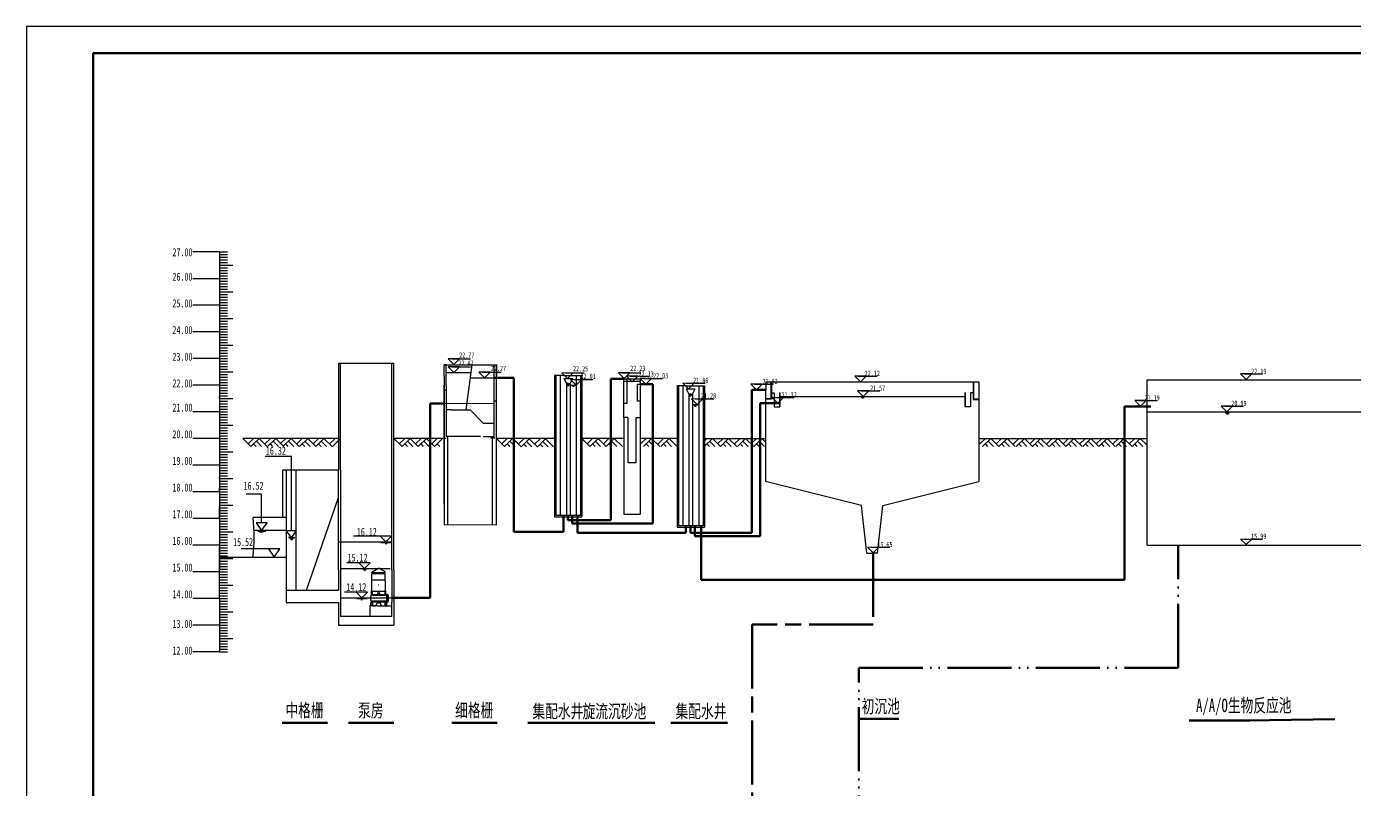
# Model space of a CAD drawing. Header units: millimetres. Extents: x 1678 to 6309, y 3797 to 4425.
# Drawn here: x 3637 to 4134.9, y 4121.6 to 4407.7 of the extents above; entities that cross this region are included whole.
import ezdxf

# ---------------------------------------------------------------- set-up
doc = ezdxf.new("R2010")
doc.units = ezdxf.units.MM
doc.linetypes.add('ACAD_ISO05W100', pattern=[33, 24, -3, 0, -3, 0, -3])
doc.linetypes.add('ACAD_ISO08W100', pattern=[36, 24, -3, 6, -3])
for name, color, linetype, lineweight in [('回流污泥管', 82, 'ACAD_ISO05W100', 50), ('图层1', 7, 'Continuous', 53), ('标高', 250, 'Continuous', 20), ('污水管线', 5, 'Continuous', 50), ('污泥管线', 40, 'ACAD_ISO08W100', 50), ('细实线', 7, 'Continuous', 25)]:
    doc.layers.add(name, color=color, linetype=linetype, lineweight=lineweight)
for name, color, linetype in [('地面', 7, 'Continuous'), ('文字', 7, 'Continuous'), ('构筑物', 7, 'Continuous'), ('比例尺', 7, 'Continuous'), ('污水构筑物', 250, 'Continuous'), ('辅助线', 21, 'Continuous')]:
    doc.layers.add(name, color=color, linetype=linetype)
doc.styles.add('3', font='simfang.ttf', dxfattribs={"width": 0.7, "height": 3})
doc.styles.add('4', font='simfang.ttf', dxfattribs={"width": 0.7, "height": 8})
doc.styles.get("Standard").update_dxf_attribs({"font": 'arial.ttf'})
doc.styles.add('长仿宋', font='simfang.ttf', dxfattribs={"width": 0.7, "height": 4})

msp = doc.modelspace()

# ---------------------------------------------------------------- linework, layer by layer
for p, q in [((4477.985, 4407.731), (3636.985, 4407.731)), ((3636.985, 4407.731), (3636.985, 3813.731)), ((3709.379, 4323.308), (3699.379, 4323.308)), ((3709.379, 4323.308), (3712.379, 4323.308)), ((3709.379, 4322.308), (3712.379, 4322.308)), ((3709.379, 4321.308), (3712.379, 4321.308)), ((3709.379, 4320.308), (3712.379, 4320.308)), ((3709.379, 4319.308), (3712.379, 4319.308)), ((3709.379, 4318.308), (3714.379, 4318.308)), ((3709.379, 4317.308), (3712.379, 4317.308)), ((3699.379, 4313.308), (3709.379, 4313.308)), ((3709.379, 4316.308), (3712.379, 4316.308)), ((3709.379, 4315.308), (3712.379, 4315.308)), ((3709.379, 4314.308), (3712.379, 4314.308)), ((3709.379, 4313.308), (3712.379, 4313.308)), ((3709.379, 4312.308), (3712.379, 4312.308)), ((3709.379, 4311.308), (3712.379, 4311.308)), ((3709.379, 4310.308), (3712.379, 4310.308)), ((3709.379, 4309.308), (3712.379, 4309.308)), ((3709.379, 4308.308), (3714.379, 4308.308)), ((3709.379, 4307.308), (3712.379, 4307.308)), ((3709.379, 4303.308), (3699.379, 4303.308)), ((3709.379, 4306.308), (3712.379, 4306.308)), ((3709.379, 4305.308), (3712.379, 4305.308)), ((3709.379, 4304.308), (3712.379, 4304.308)), ((3709.379, 4303.308), (3712.379, 4303.308)), ((3709.379, 4302.308), (3712.379, 4302.308)), ((3709.379, 4301.308), (3712.379, 4301.308)), ((3709.379, 4300.308), (3712.379, 4300.308)), ((3709.379, 4299.308), (3712.379, 4299.308)), ((3709.379, 4298.308), (3714.379, 4298.308)), ((3709.379, 4297.308), (3712.379, 4297.308)), ((3709.379, 4293.308), (3699.379, 4293.308)), ((3709.379, 4296.308), (3712.379, 4296.308)), ((3709.379, 4295.308), (3712.379, 4295.308)), ((3709.379, 4294.308), (3712.379, 4294.308)), ((3709.379, 4293.308), (3712.379, 4293.308)), ((3709.379, 4292.308), (3712.379, 4292.308)), ((3709.379, 4291.308), (3712.379, 4291.308)), ((3709.379, 4290.308), (3712.379, 4290.308)), ((3709.379, 4289.308), (3712.379, 4289.308)), ((3709.379, 4288.308), (3714.379, 4288.308)), ((3709.379, 4287.308), (3712.379, 4287.308)), ((3709.379, 4283.308), (3699.379, 4283.308)), ((3709.379, 4286.308), (3712.379, 4286.308)), ((3709.379, 4285.308), (3712.379, 4285.308)), ((3709.379, 4284.308), (3712.379, 4284.308)), ((3709.379, 4283.308), (3712.379, 4283.308)), ((3709.379, 4282.308), (3712.379, 4282.308)), ((3709.379, 4281.308), (3712.379, 4281.308)), ((3709.379, 4280.308), (3712.379, 4280.308)), ((3709.379, 4279.308), (3712.379, 4279.308)), ((3709.379, 4278.308), (3714.379, 4278.308)), ((3709.379, 4277.308), (3712.379, 4277.308)), ((3753.942, 4281.508), (3753.942, 4244.343)), ((3754.742, 4241.343), (3754.742, 4281.508)), ((3773.942, 4241.343), (3773.942, 4281.508)), ((3774.742, 4241.343), (3774.742, 4281.508)), ((3794.357, 4280.92), (3793.557, 4280.92)), ((3793.557, 4276.471), (3793.557, 4280.904)), ((3794.357, 4273.598), (3794.357, 4280.933)), ((3794.357, 4278.008), (3803.715, 4278.003)), ((3801.842, 4264.028), (3804.075, 4280.925)), ((3812.357, 4254.028), (3812.357, 4280.926)), ((3813.157, 4220.905), (3813.157, 4280.988)), ((3813.157, 4280.988), (3813.157, 4276.598)), ((3709.379, 4273.308), (3699.379, 4273.308)), ((3709.379, 4276.308), (3712.379, 4276.308)), ((3709.379, 4275.308), (3712.379, 4275.308)), ((3709.379, 4274.308), (3712.379, 4274.308)), ((3709.379, 4273.308), (3712.379, 4273.308)), ((3709.379, 4272.308), (3712.379, 4272.308)), ((3774.742, 4241.343), (3774.742, 4275.209)), ((3793.557, 4276.471), (3793.557, 4220.955)), ((3793.557, 4228.598), (3793.557, 4273.298)), ((3794.357, 4273.298), (3794.357, 4273.598)), ((3794.357, 4273.171), (3794.357, 4273.298)), ((3794.357, 4273.171), (3794.357, 4254.028)), ((3840.721, 4273.428), (3839.478, 4273.428)), ((3840.295, 4273.031), (3839.695, 4273.031)), ((3709.379, 4271.308), (3712.379, 4271.308)), ((3709.379, 4270.308), (3712.379, 4270.308)), ((3709.379, 4269.308), (3712.379, 4269.308)), ((3709.379, 4268.308), (3714.379, 4268.308)), ((3709.379, 4267.308), (3712.379, 4267.308)), ((3794.357, 4271.271), (3793.557, 4271.271)), ((3812.357, 4269.818), (3812.357, 4270.118)), ((3812.357, 4254.028), (3812.357, 4269.818)), ((3812.357, 4267.371), (3813.157, 4267.371)), ((3886.684, 4269.505), (3885.441, 4269.505)), ((3886.258, 4269.108), (3885.658, 4269.108)), ((3951.248, 4268.762), (3950.004, 4268.762)), ((3950.821, 4268.364), (3950.221, 4268.364)), ((3709.379, 4263.308), (3699.379, 4263.308)), ((3709.379, 4266.308), (3712.379, 4266.308)), ((3709.379, 4265.308), (3712.379, 4265.308)), ((3709.379, 4264.308), (3712.379, 4264.308)), ((3709.379, 4263.308), (3712.379, 4263.308)), ((3709.379, 4262.308), (3712.379, 4262.308)), ((3812.357, 4266.293), (3793.557, 4266.338)), ((3796.353, 4264.028), (3794.357, 4264.028)), ((3796.353, 4264.028), (3801.842, 4264.028)), ((3801.842, 4264.028), (3803.365, 4264.028)), ((3803.365, 4264.028), (3808.153, 4259.028)), ((3888.487, 4265.669), (3887.244, 4265.669)), ((3888.061, 4265.272), (3887.461, 4265.272)), ((3709.379, 4261.308), (3712.379, 4261.308)), ((3709.379, 4260.308), (3712.379, 4260.308)), ((3709.379, 4259.308), (3712.379, 4259.308)), ((3709.379, 4258.308), (3714.379, 4258.308)), ((3709.379, 4257.308), (3712.379, 4257.308)), ((3808.153, 4259.028), (3812.357, 4259.028)), ((3709.379, 4253.308), (3699.379, 4253.308)), ((3709.379, 4256.308), (3712.379, 4256.308)), ((3709.379, 4255.308), (3712.379, 4255.308)), ((3709.379, 4254.308), (3712.379, 4254.308)), ((3709.379, 4253.308), (3712.379, 4253.308)), ((3792.957, 4253.338), (3794.357, 4253.338)), ((3794.957, 4220.955), (3794.957, 4254.028)), ((3807.153, 4254.028), (3805.557, 4254.028)), ((3808.153, 4254.028), (3812.357, 4254.028)), ((3811.757, 4220.955), (3811.757, 4254.028)), ((3709.379, 4252.308), (3712.379, 4252.308)), ((3709.379, 4251.308), (3712.379, 4251.308)), ((3709.379, 4250.308), (3712.379, 4250.308)), ((3709.379, 4249.308), (3712.379, 4249.308)), ((3709.379, 4248.308), (3714.379, 4248.308)), ((3709.379, 4243.308), (3699.379, 4243.308)), ((3709.379, 4247.308), (3712.379, 4247.308)), ((3709.379, 4246.308), (3712.379, 4246.308)), ((3709.379, 4245.308), (3712.379, 4245.308)), ((3709.379, 4244.308), (3712.379, 4244.308)), ((3709.379, 4243.308), (3712.379, 4243.308)), ((3736.305, 4246.497), (3726.417, 4246.497)), ((3736.305, 4218.791), (3736.305, 4246.497)), ((3709.379, 4242.308), (3712.379, 4242.308)), ((3709.379, 4241.308), (3712.379, 4241.308)), ((3709.379, 4240.308), (3712.379, 4240.308)), ((3709.379, 4239.308), (3712.379, 4239.308)), ((3709.379, 4238.308), (3714.379, 4238.308)), ((3734.329, 4241.343), (3732.984, 4241.343)), ((3732.984, 4241.343), (3732.984, 4223.59)), ((3753.942, 4241.343), (3734.329, 4241.343)), ((3734.329, 4241.343), (3734.329, 4191.758)), ((3738.103, 4196.34), (3738.103, 4241.343)), ((3753.942, 4203.943), (3753.942, 4241.343)), ((3754.742, 4241.343), (3754.742, 4186.499)), ((3773.942, 4203.943), (3773.942, 4241.343)), ((3774.742, 4203.943), (3774.742, 4241.343)), ((3709.379, 4233.308), (3699.379, 4233.308)), ((3709.379, 4237.308), (3712.379, 4237.308)), ((3709.379, 4236.308), (3712.379, 4236.308)), ((3709.379, 4235.308), (3712.379, 4235.308)), ((3709.379, 4234.308), (3712.379, 4234.308)), ((3709.379, 4233.308), (3712.379, 4233.308)), ((3709.379, 4232.308), (3712.379, 4232.308)), ((3709.379, 4231.308), (3712.379, 4231.308)), ((3709.379, 4230.308), (3712.379, 4230.308)), ((3709.379, 4229.308), (3712.379, 4229.308)), ((3709.379, 4228.308), (3714.379, 4228.308)), ((3725.119, 4232.375), (3719.377, 4232.375)), ((3725.119, 4221.576), (3725.119, 4232.375)), ((3741.907, 4196.34), (3753.922, 4231.122)), ((3709.379, 4227.308), (3712.379, 4227.308)), ((3709.379, 4226.308), (3712.379, 4226.308)), ((3709.379, 4225.308), (3712.379, 4225.308)), ((3709.379, 4224.308), (3712.379, 4224.308)), ((3709.379, 4223.308), (3712.379, 4223.308)), ((3734.333, 4223.59), (3721.957, 4223.59)), ((3709.379, 4222.308), (3712.379, 4222.308)), ((3709.379, 4221.308), (3712.379, 4221.308)), ((3709.379, 4220.308), (3712.379, 4220.308)), ((3709.379, 4219.308), (3712.379, 4219.308)), ((3709.379, 4218.308), (3714.379, 4218.308)), ((3734.393, 4218.791), (3722.284, 4218.791)), ((3727.155, 4221.576), (3723.083, 4221.576)), ((3723.083, 4221.576), (3725.068, 4218.769)), ((3723.693, 4218.535), (3726.693, 4218.535)), ((3724.371, 4218.245), (3725.677, 4218.245)), ((3725.068, 4218.769), (3727.155, 4221.576)), ((3734.317, 4218.791), (3738.136, 4218.791)), ((3736.34, 4216.062), (3734.393, 4218.791)), ((3734.393, 4218.791), (3736.305, 4218.791)), ((3738.136, 4218.791), (3736.34, 4216.062)), ((3709.379, 4213.308), (3699.379, 4213.308)), ((3709.379, 4217.308), (3712.379, 4217.308)), ((3709.379, 4216.308), (3712.379, 4216.308)), ((3709.379, 4215.308), (3712.379, 4215.308)), ((3709.379, 4214.308), (3712.379, 4214.308)), ((3709.379, 4213.308), (3712.379, 4213.308)), ((3736.34, 4216.062), (3735.24, 4216.062)), ((3735.24, 4216.062), (3737.582, 4216.062)), ((3735.706, 4215.804), (3737.133, 4215.804)), ((3736.042, 4215.403), (3736.748, 4215.403)), ((3754.742, 4214.508), (3773.942, 4214.508)), ((3769.613, 4216.63), (3759.613, 4216.63)), ((3769.613, 4216.63), (3771.734, 4214.508)), ((3773.856, 4216.63), (3769.613, 4216.63)), ((3773.734, 4214.108), (3769.734, 4214.108)), ((3771.719, 4214.115), (3771.119, 4214.115)), ((3772.034, 4213.708), (3771.434, 4213.708)), ((3771.719, 4214.115), (3772.319, 4214.115)), ((3771.734, 4214.508), (3773.856, 4216.63)), ((3709.379, 4212.308), (3712.379, 4212.308)), ((3709.379, 4211.308), (3712.379, 4211.308)), ((3709.379, 4210.308), (3712.379, 4210.308)), ((3709.379, 4209.308), (3712.379, 4209.308)), ((3709.379, 4208.308), (3714.379, 4208.308)), ((3727.707, 4211.912), (3717.494, 4211.912)), ((3731.969, 4211.912), (3727.707, 4211.912)), ((3727.707, 4211.912), (3729.775, 4208.749)), ((3729.817, 4208.792), (3731.969, 4211.912)), ((3773.942, 4211.919), (3773.942, 4211.919)), ((3709.379, 4203.308), (3699.379, 4203.308)), ((3709.379, 4207.308), (3712.379, 4207.308)), ((3709.379, 4206.308), (3712.379, 4206.308)), ((3709.379, 4205.308), (3712.379, 4205.308)), ((3709.379, 4204.308), (3712.379, 4204.308)), ((3709.379, 4203.308), (3712.379, 4203.308)), ((3753.942, 4203.943), (3753.942, 4196.34)), ((3763.739, 4204.514), (3765.86, 4206.635)), ((3766.512, 4203.028), (3766.512, 4203.084)), ((3766.512, 4203.028), (3766.512, 4203.028)), ((3766.512, 4196.597), (3766.512, 4202.645)), ((3766.512, 4202.645), (3771.486, 4202.645)), ((3766.512, 4202.645), (3766.512, 4202.39)), ((3766.573, 4203.193), (3768.933, 4204.615)), ((3766.639, 4202.901), (3768.999, 4202.901)), ((3771.359, 4202.901), (3766.639, 4202.901)), ((3766.894, 4202.645), (3766.894, 4202.901)), ((3771.359, 4202.901), (3768.999, 4202.901)), ((3771.424, 4203.193), (3769.065, 4204.615)), ((3771.104, 4202.645), (3771.104, 4202.901)), ((3771.486, 4202.645), (3771.359, 4202.645)), ((3771.486, 4203.028), (3771.486, 4203.084)), ((3771.486, 4199.786), (3771.486, 4202.645)), ((3773.942, 4203.943), (3773.942, 4191.919)), ((3774.742, 4203.943), (3774.742, 4195.943)), ((3709.379, 4202.308), (3712.379, 4202.308)), ((3709.379, 4201.308), (3712.379, 4201.308)), ((3709.379, 4200.308), (3712.379, 4200.308)), ((3709.379, 4199.308), (3712.379, 4199.308)), ((3709.379, 4198.308), (3714.379, 4198.308)), ((3766.512, 4200.297), (3771.486, 4200.297)), ((3771.486, 4199.786), (3771.486, 4196.053)), ((3709.379, 4193.308), (3699.379, 4193.308)), ((3709.379, 4197.308), (3712.379, 4197.308)), ((3709.379, 4196.308), (3712.379, 4196.308)), ((3709.379, 4195.308), (3712.379, 4195.308)), ((3709.379, 4194.308), (3712.379, 4194.308)), ((3709.379, 4193.308), (3709.379, 4183.308)), ((3709.379, 4193.308), (3712.379, 4193.308)), ((3734.299, 4196.34), (3741.907, 4196.34)), ((3741.907, 4196.34), (3753.942, 4196.34)), ((3754.827, 4193.488), (3774.027, 4193.488)), ((3764.653, 4193.088), (3760.653, 4193.088)), ((3762.953, 4192.688), (3762.353, 4192.688)), ((3766.033, 4192.53), (3766.033, 4194.156)), ((3766.336, 4194.459), (3766.384, 4194.459)), ((3766.384, 4195.416), (3766.384, 4196.053)), ((3766.384, 4196.053), (3771.614, 4196.053)), ((3766.384, 4196.053), (3766.512, 4196.053)), ((3766.384, 4194.778), (3766.384, 4195.416)), ((3766.384, 4194.778), (3768.552, 4194.778)), ((3766.384, 4194.459), (3766.384, 4194.778)), ((3766.512, 4194.778), (3766.384, 4194.778)), ((3766.384, 4194.459), (3768.999, 4194.459)), ((3766.512, 4196.053), (3766.512, 4196.597)), ((3766.639, 4195.926), (3766.639, 4194.905)), ((3768.552, 4194.778), (3769.445, 4194.778)), ((3768.68, 4194.905), (3768.68, 4195.288)), ((3768.68, 4194.778), (3768.68, 4194.78)), ((3768.808, 4195.416), (3769.19, 4195.416)), ((3768.999, 4194.459), (3771.614, 4194.459)), ((3769.318, 4195.288), (3769.318, 4194.905)), ((3769.445, 4194.778), (3771.614, 4194.778)), ((3771.359, 4195.926), (3771.359, 4194.905)), ((3771.614, 4196.053), (3771.486, 4196.053)), ((3771.614, 4196.053), (3771.486, 4196.053)), ((3771.486, 4194.778), (3771.614, 4194.778)), ((3771.614, 4196.053), (3771.614, 4194.778)), ((3771.614, 4195.416), (3771.614, 4196.053)), ((3771.614, 4194.778), (3771.614, 4195.416)), ((3771.614, 4194.778), (3771.614, 4194.459)), ((3771.614, 4194.459), (3771.662, 4194.459)), ((3771.965, 4194.778), (3771.965, 4191.908)), ((3772.22, 4194.778), (3771.965, 4194.778)), ((3771.965, 4194.156), (3771.965, 4192.53)), ((3772.22, 4191.908), (3772.22, 4194.778)), ((3772.22, 4191.908), (3772.22, 4194.778)), ((3772.22, 4194.778), (3772.475, 4194.778)), ((3772.475, 4194.778), (3772.475, 4191.908)), ((3772.73, 4194.414), (3772.475, 4194.414)), ((3772.475, 4194.156), (3772.475, 4192.53)), ((3772.475, 4193.343), (3772.475, 4192.227)), ((3772.73, 4192.227), (3772.73, 4194.414)), ((3772.73, 4193.502), (3772.73, 4193.502)), ((3772.73, 4193.502), (3773.497, 4193.502)), ((3772.73, 4193.502), (3773.497, 4193.502)), ((3772.73, 4193.502), (3773.497, 4193.502)), ((3774.742, 4195.943), (3774.742, 4183.215)), ((3709.379, 4192.308), (3712.379, 4192.308)), ((3709.379, 4191.308), (3712.379, 4191.308)), ((3709.379, 4190.308), (3712.379, 4190.308)), ((3709.379, 4189.308), (3712.379, 4189.308)), ((3709.379, 4188.308), (3714.379, 4188.308)), ((3734.329, 4191.758), (3753.942, 4191.758)), ((3753.942, 4191.758), (3753.942, 4183.215)), ((3765.739, 4190.541), (3765.729, 4186.606)), ((3767.581, 4190.526), (3765.73, 4190.526)), ((3766.033, 4190.441), (3766.033, 4191.605)), ((3766.161, 4191.111), (3766.161, 4191.429)), ((3766.161, 4190.441), (3766.161, 4191.111)), ((3771.662, 4192.227), (3766.336, 4192.227)), ((3771.662, 4191.908), (3766.336, 4191.908)), ((3766.384, 4192.227), (3766.384, 4191.908)), ((3766.655, 4191.429), (3766.655, 4190.441)), ((3766.655, 4190.526), (3767.627, 4190.526)), ((3768.602, 4190.526), (3767.581, 4190.526)), ((3767.627, 4190.526), (3767.946, 4190.526)), ((3767.946, 4190.441), (3768.306, 4191.415)), ((3768.569, 4191.567), (3768.999, 4191.567)), ((3768.602, 4190.526), (3771.902, 4190.526)), ((3769.429, 4191.567), (3768.999, 4191.567)), ((3770.052, 4190.441), (3769.691, 4191.415)), ((3770.052, 4190.526), (3771.343, 4190.526)), ((3771.343, 4191.429), (3771.343, 4190.441)), ((3771.614, 4191.908), (3771.614, 4192.227)), ((3771.837, 4191.111), (3771.837, 4191.429)), ((3771.837, 4190.441), (3771.837, 4191.111)), ((3771.837, 4190.526), (3771.965, 4190.526)), ((3771.902, 4190.526), (3773.943, 4190.526)), ((3771.965, 4191.908), (3772.22, 4191.908)), ((3771.965, 4191.605), (3771.965, 4190.441)), ((3772.475, 4191.908), (3772.22, 4191.908)), ((3772.475, 4192.227), (3772.73, 4192.227)), ((3773.942, 4186.527), (3773.942, 4191.919)), ((3774.024, 4187.699), (3774.024, 4187.699)), ((3709.379, 4183.308), (3699.379, 4183.308)), ((3709.379, 4187.308), (3712.379, 4187.308)), ((3709.379, 4186.308), (3712.379, 4186.308)), ((3709.379, 4185.308), (3712.379, 4185.308)), ((3709.379, 4184.308), (3712.379, 4184.308)), ((3709.379, 4183.308), (3712.379, 4183.308)), ((3709.379, 4183.308), (3712.379, 4183.308)), ((3753.942, 4183.215), (3774.748, 4183.215)), ((3754.742, 4186.575), (3773.942, 4186.575)), ((3709.379, 4182.308), (3712.379, 4182.308)), ((3709.379, 4181.308), (3712.379, 4181.308)), ((3709.379, 4180.308), (3712.379, 4180.308)), ((3709.379, 4179.308), (3712.379, 4179.308)), ((3709.379, 4178.308), (3714.379, 4178.308)), ((3709.379, 4173.308), (3699.379, 4173.308)), ((3709.379, 4177.308), (3712.379, 4177.308)), ((3709.379, 4176.308), (3712.379, 4176.308)), ((3709.379, 4175.308), (3712.379, 4175.308)), ((3709.379, 4174.308), (3712.379, 4174.308)), ((3709.379, 4173.308), (3712.379, 4173.308))]:
    msp.add_line(p, q)
at = {"lineweight": -3}
for p, q in [((3709.379, 4323.269), (3709.379, 4313.269)), ((3838.413, 4276.867), (3834.993, 4276.867)), ((3834.993, 4276.867), (3834.993, 4223.906)), ((3835.493, 4276.863), (3835.493, 4224.49)), ((3837.093, 4276.866), (3837.093, 4224.441)), ((3838.413, 4276.867), (3845.193, 4276.867)), ((3838.413, 4275.808), (3841.773, 4275.808)), ((3838.413, 4275.808), (3839.393, 4273.857)), ((3840.093, 4273.857), (3839.393, 4273.857)), ((3839.393, 4273.857), (3839.393, 4224.441)), ((3840.093, 4273.857), (3840.793, 4273.857)), ((3840.793, 4273.857), (3841.773, 4275.808)), ((3840.793, 4273.857), (3840.793, 4224.441)), ((3841.535, 4273.049), (3842.446, 4273.049)), ((3843.093, 4276.867), (3843.062, 4224.393)), ((3844.693, 4276.865), (3844.693, 4224.431)), ((3845.193, 4276.867), (3845.193, 4223.906)), ((3884.375, 4272.944), (3880.955, 4272.944)), ((3880.955, 4272.944), (3880.955, 4219.983)), ((3881.455, 4272.94), (3881.455, 4220.567)), ((3883.055, 4272.943), (3883.055, 4220.518)), ((3884.375, 4272.944), (3891.155, 4272.944)), ((3889.055, 4272.944), (3889.025, 4220.47)), ((3890.655, 4272.943), (3890.655, 4220.508)), ((3891.155, 4272.944), (3891.155, 4237.444)), ((3884.375, 4271.886), (3887.735, 4271.886)), ((3884.375, 4271.886), (3885.355, 4269.935)), ((3886.055, 4269.935), (3885.355, 4269.935)), ((3885.355, 4269.935), (3885.355, 4220.518)), ((3886.055, 4269.935), (3886.755, 4269.935)), ((3886.755, 4269.935), (3887.735, 4271.886)), ((3886.755, 4269.935), (3886.755, 4220.518)), ((3860.951, 4261.108), (3860.951, 4224.858)), ((3867.051, 4261.108), (3867.051, 4224.858)), ((3805.593, 4254.01), (3794.156, 4253.946)), ((3709.379, 4233.308), (3709.379, 4234.608)), ((3709.379, 4233.308), (3709.379, 4233.608)), ((3709.379, 4223.308), (3709.379, 4227.708)), ((3709.379, 4223.308), (3699.379, 4223.308)), ((3709.379, 4213.308), (3709.379, 4213.608))]:
    msp.add_line(p, q, dxfattribs=at)
at = {"lineweight": 53}
for p, q in [((3949.468, 4148.121), (3964.062, 4148.121)), ((4094.889, 4147.453), (4127.518, 4147.979)), ((4072.922, 4147.453), (4095.713, 4147.453))]:
    msp.add_line(p, q, dxfattribs=at)
for centre in [(3768.808, 4195.288), (3769.19, 4195.288)]:
    msp.add_circle(centre, 0.0638)
for centre, radius, start, end in [((3655.546, 4216.647), 66.772, 353.23822, 5.96873), ((3766.639, 4203.084), 0.128, 121.07166, 180), ((3766.639, 4203.028), 0.128, 180, 270), ((3771.359, 4203.028), 0.128, 270, 0), ((3771.359, 4203.084), 0.128, 0, 58.92834), ((3768.999, 4198.264), 0.128, 58.92834, 121.07166), ((3766.336, 4194.156), 0.303, 90, 180), ((3766.512, 4195.926), 0.128, 0, 90), ((3766.512, 4194.905), 0.128, 270, 0), ((3768.552, 4194.905), 0.128, 270, 0), ((3768.808, 4195.288), 0.128, 90, 180), ((3769.19, 4195.288), 0.128, 0, 90), ((3769.445, 4194.905), 0.128, 180, 270), ((3771.486, 4195.926), 0.128, 90, 180), ((3771.486, 4194.905), 0.128, 180, 270), ((3771.662, 4194.762), 0.303, 270, 0), ((3766.336, 4192.53), 0.303, 180, 270), ((3766.336, 4191.605), 0.303, 90, 180), ((3766.408, 4191.275), 0.291, 31.94621, 148.05379), ((3768.569, 4191.264), 0.303, 90, 149.95382), ((3769.429, 4191.264), 0.303, 30.04618, 90), ((3771.59, 4191.275), 0.291, 31.94621, 148.05379), ((3771.662, 4191.924), 0.303, 0, 90), ((3771.662, 4191.605), 0.303, 0, 90)]:
    msp.add_arc(centre, radius, start, end)
at = {"layer": 'Defpoints', "lineweight": -3}
for p, q in [((3795.06, 4283.078), (3797.181, 4280.957)), ((3799.302, 4283.078), (3795.06, 4283.078)), ((3796.406, 4283.078), (3803.406, 4283.078)), ((3797.181, 4280.957), (3799.302, 4283.078)), ((3793.557, 4280.933), (3813.157, 4280.933)), ((3795.135, 4280.115), (3797.256, 4277.994)), ((3799.378, 4280.115), (3795.135, 4280.115)), ((3796.482, 4280.115), (3803.482, 4280.115)), ((3797.256, 4277.994), (3799.378, 4280.115)), ((3806.601, 4278.165), (3808.722, 4276.044)), ((3810.843, 4278.165), (3806.601, 4278.165)), ((3807.947, 4278.165), (3814.947, 4278.165)), ((3808.722, 4276.044), (3810.843, 4278.165)), ((3858.916, 4277.816), (3861.037, 4275.695)), ((3863.158, 4277.816), (3858.916, 4277.816)), ((3860.263, 4277.816), (3867.263, 4277.816)), ((3861.037, 4275.695), (3863.158, 4277.816)), ((4092.134, 4277.466), (4094.256, 4275.345)), ((4096.377, 4277.466), (4092.134, 4277.466)), ((4093.481, 4277.466), (4100.481, 4277.466)), ((4094.256, 4275.345), (4096.377, 4277.466)), ((3803.426, 4276.008), (3812.357, 4276.008)), ((3860.951, 4275.608), (3867.051, 4275.608)), ((3861.935, 4276.668), (3864.056, 4274.547)), ((3866.177, 4276.668), (3861.935, 4276.668)), ((3863.282, 4276.668), (3870.282, 4276.668)), ((3864.056, 4274.547), (3866.177, 4276.668)), ((3866.051, 4273.608), (3867.051, 4273.608)), ((3867.073, 4275.744), (3869.194, 4273.623)), ((3871.315, 4275.744), (3867.073, 4275.744)), ((3868.42, 4275.744), (3875.42, 4275.744)), ((3869.194, 4273.623), (3871.315, 4275.744)), ((3908.612, 4273.635), (3910.734, 4271.514)), ((3912.855, 4273.635), (3908.612, 4273.635)), ((3909.959, 4273.635), (3916.959, 4273.635)), ((3910.734, 4271.514), (3912.855, 4273.635)), ((3914.192, 4274.508), (3994.024, 4274.508)), ((3914.192, 4274.508), (3914.192, 4271.508)), ((3916.106, 4274.508), (3916.106, 4268.164)), ((3916.306, 4274.508), (3916.306, 4267.964)), ((3947.563, 4276.658), (3949.684, 4274.537)), ((3951.805, 4276.658), (3947.563, 4276.658)), ((3948.91, 4276.658), (3955.91, 4276.658)), ((3949.684, 4274.537), (3951.805, 4276.658)), ((3991.91, 4274.48), (3991.905, 4267.935)), ((3992.11, 4274.48), (3992.105, 4268.135)), ((3994.024, 4274.508), (3994.024, 4271.508)), ((4057.152, 4213.308), (4057.152, 4275.308)), ((4057.152, 4275.308), (4144.152, 4275.308)), ((3914.106, 4271.508), (3914.106, 4237.108)), ((3916.106, 4268.164), (3914.106, 4268.164)), ((3916.306, 4267.964), (3914.106, 4267.964)), ((3916.306, 4270.399), (3917.306, 4270.399)), ((3917.306, 4270.399), (3917.306, 4265.119)), ((3919.306, 4270.399), (3919.306, 4265.119)), ((3919.306, 4270.399), (3919.406, 4270.399)), ((3919.406, 4270.399), (3919.406, 4265.119)), ((3919.406, 4269.008), (3988.806, 4269)), ((3948.546, 4271.119), (3950.667, 4268.998)), ((3952.788, 4271.119), (3948.546, 4271.119)), ((3949.892, 4271.119), (3956.892, 4271.119)), ((3950.667, 4268.998), (3952.788, 4271.119)), ((3988.807, 4270.373), (3988.803, 4265.093)), ((3988.907, 4270.373), (3988.807, 4270.373)), ((3988.907, 4270.373), (3988.903, 4265.093)), ((3990.907, 4270.371), (3990.903, 4265.091)), ((3991.907, 4270.371), (3990.907, 4270.371)), ((3991.905, 4267.935), (3994.105, 4267.934)), ((3992.105, 4268.135), (3994.105, 4268.134)), ((3994.106, 4271.508), (3994.106, 4237.108)), ((4052.55, 4267.497), (4054.671, 4265.376)), ((4056.792, 4267.497), (4052.55, 4267.497)), ((4053.896, 4267.497), (4060.896, 4267.497)), ((4054.671, 4265.376), (4056.792, 4267.497)), ((3862.039, 4266.354), (3860.951, 4266.354)), ((3917.306, 4265.119), (3919.306, 4265.119)), ((3919.306, 4265.119), (3919.406, 4265.119)), ((3988.903, 4265.093), (3988.803, 4265.093)), ((3990.903, 4265.091), (3988.903, 4265.093)), ((4084.978, 4265.413), (4087.099, 4263.292)), ((4089.22, 4265.413), (4084.978, 4265.413)), ((4086.325, 4265.413), (4093.325, 4265.413)), ((4087.099, 4263.292), (4089.22, 4265.413)), ((3865.521, 4261.108), (3867.051, 4261.108)), ((3753.942, 4244.343), (3753.942, 4241.343)), ((3950.106, 4228.108), (3914.106, 4237.108)), ((3958.106, 4228.108), (3994.106, 4237.108)), ((3952.106, 4210.308), (3950.106, 4228.108)), ((3956.106, 4210.308), (3958.106, 4228.108)), ((3860.951, 4224.858), (3867.051, 4224.858)), ((3793.557, 4220.955), (3813.157, 4220.905)), ((3709.379, 4214.308), (3709.379, 4214.508)), ((3753.942, 4214.508), (3754.742, 4214.508)), ((3709.379, 4208.785), (3734.329, 4208.785)), ((3956.106, 4210.308), (3954.106, 4210.308)), ((3754.742, 4204.514), (3773.339, 4204.514)), ((3765.86, 4206.635), (3757.072, 4206.635)), ((3761.617, 4206.635), (3763.739, 4204.514)), ((3763.723, 4204.121), (3763.123, 4204.121)), ((3764.039, 4203.714), (3763.439, 4203.714)), ((3763.723, 4204.121), (3764.323, 4204.121)), ((3760.529, 4195.608), (3756.247, 4195.608)), ((3760.529, 4195.628), (3762.65, 4193.507)), ((3764.771, 4195.608), (3760.529, 4195.608)), ((3762.65, 4193.507), (3764.771, 4195.628))]:
    msp.add_line(p, q, dxfattribs=at)
at = {"layer": 'Defpoints'}
for p, q in [((3753.942, 4281.508), (3774.742, 4281.508)), ((3709.379, 4238.308), (3709.379, 4238.608)), ((3709.379, 4230.308), (3709.379, 4230.308)), ((3709.379, 4224.308), (3709.379, 4225.008)), ((3709.379, 4193.308), (3709.379, 4203.269)), ((3709.379, 4183.308), (3709.379, 4173.308))]:
    msp.add_line(p, q, dxfattribs=at)
at = {"layer": 'Defpoints', "lineweight": 53}
msp.add_line((3994.106, 4237.108), (3994.106, 4237.108), dxfattribs=at)
at = {"layer": 'Defpoints', "color": 5, "lineweight": 53}
for p, q in [((3885.996, 4217.866), (3885.996, 4220.508)), ((3908.987, 4217.866), (3885.996, 4217.866)), ((3887.622, 4216.574), (3887.622, 4220.508)), ((3912.126, 4216.574), (3887.622, 4216.574))]:
    msp.add_line(p, q, dxfattribs=at)
at = {"layer": '回流污泥管'}
for p, q in [((4068.773, 4167.285), (4068.773, 4213.308)), ((3949.093, 4095.315), (3949.093, 4167.285)), ((3949.093, 4167.285), (4068.773, 4167.285))]:
    msp.add_line(p, q, dxfattribs=at)
at = {"layer": '图层1'}
for p, q in [((4467.985, 4397.731), (3661.985, 4397.731)), ((3661.985, 4397.731), (3661.985, 3823.731)), ((3732.829, 4146.663), (3749.85, 4146.663)), ((3757.711, 4146.663), (3774.732, 4146.663)), ((3796.48, 4146.663), (3813.501, 4146.663)), ((3824.965, 4146.663), (3841.986, 4146.663)), ((3841.986, 4146.663), (3846.173, 4146.663)), ((3846.173, 4146.663), (3863.194, 4146.663)), ((3863.194, 4146.663), (3867.381, 4146.663)), ((3867.381, 4146.663), (3872.549, 4146.663)), ((3878.634, 4146.663), (3895.655, 4146.663)), ((3895.655, 4146.663), (3899.842, 4146.663))]:
    msp.add_line(p, q, dxfattribs=at)
at = {"layer": '地面'}
for p, q in [((3753.942, 4253.308), (3718.08, 4253.308)), ((3721.125, 4250.263), (3718.08, 4253.308)), ((3720.064, 4251.232), (3722.14, 4253.308)), ((3721.125, 4250.263), (3724.171, 4253.308)), ((3727.216, 4250.263), (3724.171, 4253.308)), ((3726.329, 4251.232), (3728.405, 4253.308)), ((3727.39, 4250.263), (3730.435, 4253.308)), ((3733.481, 4250.263), (3730.435, 4253.308)), ((3732.073, 4251.232), (3734.149, 4253.308)), ((3733.134, 4250.263), (3736.18, 4253.308)), ((3739.225, 4250.263), (3736.18, 4253.308)), ((3738.295, 4251.232), (3740.371, 4253.308)), ((3739.356, 4250.263), (3742.401, 4253.308)), ((3745.447, 4250.263), (3742.401, 4253.308)), ((3744.398, 4251.232), (3746.474, 4253.308)), ((3745.459, 4250.263), (3748.504, 4253.308)), ((3751.55, 4250.263), (3748.504, 4253.308)), ((3750.621, 4251.232), (3752.697, 4253.308)), ((3751.681, 4250.263), (3754.727, 4253.308)), ((3793.557, 4253.308), (3774.742, 4253.308)), ((3777.788, 4250.263), (3774.742, 4253.308)), ((3776.727, 4251.232), (3778.803, 4253.308)), ((3777.788, 4250.263), (3780.833, 4253.308)), ((3783.879, 4250.263), (3780.833, 4253.308)), ((3782.818, 4251.232), (3784.894, 4253.308)), ((3783.879, 4250.263), (3786.924, 4253.308)), ((3789.97, 4250.263), (3786.924, 4253.308)), ((3788.909, 4251.232), (3790.985, 4253.308)), ((3789.97, 4250.263), (3793.015, 4253.308)), ((3834.993, 4253.308), (3813.157, 4253.308)), ((3816.203, 4250.263), (3813.157, 4253.308)), ((3815.142, 4251.232), (3817.218, 4253.308)), ((3816.203, 4250.263), (3819.248, 4253.308)), ((3822.294, 4250.263), (3819.248, 4253.308)), ((3822.45, 4250.107), (3819.404, 4253.152)), ((3821.389, 4251.076), (3823.465, 4253.152)), ((3822.45, 4250.107), (3825.495, 4253.152)), ((3828.541, 4250.107), (3825.495, 4253.152)), ((3828.541, 4250.107), (3825.495, 4253.152)), ((3827.48, 4251.076), (3829.556, 4253.152)), ((3828.541, 4250.107), (3831.586, 4253.152)), ((3834.632, 4250.107), (3831.586, 4253.152)), ((3834.632, 4250.107), (3831.586, 4253.152)), ((3860.951, 4253.308), (3845.193, 4253.308)), ((3848.238, 4250.263), (3845.193, 4253.308)), ((3847.177, 4251.232), (3849.253, 4253.308)), ((3848.238, 4250.263), (3851.284, 4253.308)), ((3854.329, 4250.263), (3851.284, 4253.308)), ((3854.329, 4250.263), (3851.284, 4253.308)), ((3853.268, 4251.232), (3855.344, 4253.308)), ((3854.329, 4250.263), (3857.375, 4253.308)), ((3860.42, 4250.263), (3857.375, 4253.308)), ((3880.955, 4253.308), (3867.051, 4253.308)), ((3867.244, 4251.232), (3869.32, 4253.308)), ((3868.305, 4250.263), (3871.35, 4253.308)), ((3874.396, 4250.263), (3871.35, 4253.308)), ((3873.804, 4251.232), (3875.88, 4253.308)), ((3874.864, 4250.263), (3877.91, 4253.308)), ((3880.955, 4250.263), (3877.91, 4253.308)), ((3891.069, 4252.27), (3892.107, 4253.308)), ((3897.183, 4250.263), (3894.138, 4253.308)), ((3896.122, 4251.232), (3898.198, 4253.308)), ((3897.183, 4250.263), (3900.229, 4253.308)), ((3903.274, 4250.263), (3900.229, 4253.308)), ((3902.51, 4251.232), (3904.586, 4253.308)), ((3903.571, 4250.263), (3906.616, 4253.308)), ((3909.662, 4250.263), (3906.616, 4253.308)), ((3908.601, 4251.232), (3910.677, 4253.308)), ((3909.662, 4250.263), (3912.707, 4253.308)), ((3994.438, 4251.232), (3996.514, 4253.308)), ((3995.499, 4250.263), (3998.544, 4253.308)), ((4001.59, 4250.263), (3998.544, 4253.308)), ((4000.529, 4251.232), (4002.605, 4253.308)), ((4001.59, 4250.263), (4004.635, 4253.308)), ((4007.681, 4250.263), (4004.635, 4253.308)), ((4008.102, 4250.263), (4011.147, 4253.308)), ((4014.193, 4250.263), (4011.147, 4253.308)), ((4013.132, 4251.232), (4015.208, 4253.308)), ((4014.193, 4250.263), (4017.238, 4253.308)), ((4020.284, 4250.263), (4017.238, 4253.308)), ((4019.54, 4251.232), (4021.616, 4253.308)), ((4020.601, 4250.263), (4023.646, 4253.308)), ((4026.692, 4250.263), (4023.646, 4253.308)), ((4025.631, 4251.232), (4027.707, 4253.308)), ((4026.692, 4250.263), (4029.737, 4253.308)), ((4032.783, 4250.263), (4029.737, 4253.308)), ((4031.971, 4251.232), (4034.047, 4253.308)), ((4033.032, 4250.263), (4036.077, 4253.308)), ((4039.123, 4250.263), (4036.077, 4253.308)), ((4038.062, 4251.232), (4040.138, 4253.308)), ((4039.123, 4250.263), (4042.168, 4253.308)), ((4045.214, 4250.263), (4042.168, 4253.308)), ((4044.363, 4251.232), (4046.439, 4253.308)), ((4045.423, 4250.263), (4048.469, 4253.308)), ((4051.514, 4250.263), (4048.469, 4253.308)), ((4050.454, 4251.232), (4052.53, 4253.308)), ((4051.514, 4250.263), (4054.56, 4253.308)), ((4057.152, 4250.716), (4054.56, 4253.308)), ((3723.11, 4250.308), (3722.14, 4251.278)), ((3725.14, 4250.308), (3723.155, 4252.293)), ((3729.375, 4250.308), (3728.405, 4251.278)), ((3731.405, 4250.308), (3729.42, 4252.293)), ((3735.119, 4250.308), (3734.149, 4251.278)), ((3737.149, 4250.308), (3735.164, 4252.293)), ((3741.341, 4250.308), (3740.371, 4251.278)), ((3743.371, 4250.308), (3741.386, 4252.293)), ((3747.444, 4250.308), (3746.474, 4251.278)), ((3749.474, 4250.308), (3747.489, 4252.293)), ((3779.773, 4250.308), (3778.803, 4251.278)), ((3781.803, 4250.308), (3779.818, 4252.293)), ((3785.864, 4250.308), (3784.894, 4251.278)), ((3787.894, 4250.308), (3785.909, 4252.293)), ((3791.955, 4250.308), (3790.985, 4251.278)), ((3818.187, 4250.308), (3817.218, 4251.278)), ((3820.218, 4250.308), (3818.233, 4252.293)), ((3824.435, 4250.152), (3823.465, 4251.122)), ((3826.465, 4250.152), (3824.48, 4252.137)), ((3830.526, 4250.152), (3829.556, 4251.122)), ((3832.556, 4250.152), (3830.571, 4252.137)), ((3850.223, 4250.308), (3849.253, 4251.278)), ((3852.253, 4250.308), (3850.268, 4252.293)), ((3856.314, 4250.308), (3855.344, 4251.278)), ((3858.344, 4250.308), (3856.36, 4252.293)), ((3870.29, 4250.308), (3869.32, 4251.278)), ((3872.32, 4250.308), (3870.335, 4252.293)), ((3876.849, 4250.308), (3875.88, 4251.278)), ((3878.88, 4250.308), (3876.895, 4252.293)), ((3893.077, 4250.308), (3892.107, 4251.278)), ((3895.107, 4250.308), (3893.122, 4252.293)), ((3899.168, 4250.308), (3898.198, 4251.278)), ((3901.198, 4250.308), (3899.213, 4252.293)), ((3905.555, 4250.308), (3904.586, 4251.278)), ((3907.586, 4250.308), (3905.601, 4252.293)), ((3911.647, 4250.308), (3910.677, 4251.278)), ((3913.677, 4250.308), (3911.692, 4252.293)), ((3997.484, 4250.308), (3996.514, 4251.278)), ((3999.514, 4250.308), (3997.529, 4252.293)), ((4003.575, 4250.308), (4002.605, 4251.278)), ((4005.605, 4250.308), (4003.62, 4252.293)), ((4010.087, 4250.308), (4009.117, 4251.278)), ((4012.117, 4250.308), (4010.132, 4252.293)), ((4016.178, 4250.308), (4015.208, 4251.278)), ((4018.208, 4250.308), (4016.223, 4252.293)), ((4022.586, 4250.308), (4021.616, 4251.278)), ((4024.616, 4250.308), (4022.631, 4252.293)), ((4028.677, 4250.308), (4027.707, 4251.278)), ((4030.707, 4250.308), (4028.722, 4252.293)), ((4035.016, 4250.308), (4034.047, 4251.278)), ((4037.047, 4250.308), (4035.062, 4252.293)), ((4041.108, 4250.308), (4040.138, 4251.278)), ((4043.138, 4250.308), (4041.153, 4252.293)), ((4047.408, 4250.308), (4046.439, 4251.278)), ((4049.439, 4250.308), (4047.454, 4252.293)), ((4053.499, 4250.308), (4052.53, 4251.278)), ((4055.53, 4250.308), (4053.545, 4252.293))]:
    msp.add_line(p, q, dxfattribs=at)
at = {"layer": '地面', "lineweight": -3}
for p, q in [((3890.655, 4253.308), (3914.106, 4253.308)), ((3891.092, 4250.263), (3894.138, 4253.308)), ((3914.23, 4251.786), (3912.707, 4253.308)), ((3994.106, 4253.308), (4057.152, 4253.308)), ((4007.041, 4251.232), (4009.117, 4253.308))]:
    msp.add_line(p, q, dxfattribs=at)
at = {"layer": '地面', "color": 0, "lineweight": -3}
for p, q in [((3834.993, 4223.906), (3845.193, 4223.906)), ((3880.955, 4219.983), (3891.155, 4219.983))]:
    msp.add_line(p, q, dxfattribs=at)
at = {"layer": '构筑物', "color": 0}
msp.add_line((3812.534, 4253.388), (3811.134, 4253.388), dxfattribs=at)
at = {"layer": '标高'}
for p, q in [((3837.756, 4277.931), (3839.877, 4275.81)), ((3841.999, 4277.931), (3837.756, 4277.931)), ((3839.877, 4275.81), (3841.999, 4277.931)), ((3840.965, 4275.386), (3843.087, 4273.265)), ((3845.208, 4275.386), (3840.965, 4275.386)), ((3843.087, 4273.265), (3845.208, 4275.386)), ((3883.105, 4274.054), (3885.227, 4271.933)), ((3887.348, 4274.054), (3883.105, 4274.054)), ((3885.227, 4271.933), (3887.348, 4274.054)), ((3886.329, 4268.138), (3888.45, 4266.017)), ((3890.571, 4268.138), (3886.329, 4268.138)), ((3888.45, 4266.017), (3890.571, 4268.138)), ((3916.529, 4268.632), (3918.65, 4266.51)), ((3920.771, 4268.632), (3916.529, 4268.632)), ((3918.65, 4266.51), (3920.771, 4268.632)), ((4092.134, 4215.559), (4094.256, 4213.437)), ((4096.377, 4215.559), (4092.134, 4215.559)), ((4094.256, 4213.437), (4096.377, 4215.559)), ((3952.311, 4212.463), (3954.432, 4210.342)), ((3956.553, 4212.463), (3952.311, 4212.463)), ((3954.432, 4210.342), (3956.553, 4212.463)), ((3765.86, 4206.635), (3761.617, 4206.635))]:
    msp.add_line(p, q, dxfattribs=at)
at = {"layer": '标高', "lineweight": -3}
for p, q in [((3839.103, 4277.931), (3846.103, 4277.931)), ((3842.312, 4275.386), (3849.312, 4275.386)), ((3884.452, 4274.054), (3891.452, 4274.054)), ((3887.676, 4268.138), (3894.676, 4268.138)), ((3917.875, 4268.632), (3924.875, 4268.632)), ((4093.481, 4215.559), (4100.481, 4215.559)), ((3953.657, 4212.463), (3960.657, 4212.463))]:
    msp.add_line(p, q, dxfattribs=at)
at = {"layer": '比例尺', "lineweight": -3}
for p, q in [((3709.379, 4323.269), (3709.379, 4203.269)), ((3840.793, 4273.233), (3843.09, 4273.231)), ((3841.828, 4272.89), (3842.312, 4272.89)), ((3886.755, 4266.004), (3889.051, 4266.002)), ((4057.152, 4213.308), (4144.152, 4213.308)), ((3709.379, 4203.269), (3709.379, 4212.439)), ((3709.379, 4203.269), (3709.379, 4211.539)), ((3952.106, 4210.308), (3954.106, 4210.308)), ((3709.379, 4203.269), (3709.379, 4206.539))]:
    msp.add_line(p, q, dxfattribs=at)
at = {"layer": '比例尺', "lineweight": 53}
for p, q in [((4086.414, 4262.937), (4088.059, 4262.937)), ((4086.881, 4262.582), (4087.659, 4262.582))]:
    msp.add_line(p, q, dxfattribs=at)
at = {"layer": '污水构筑物', "lineweight": -3}
for p, q in [((3803.715, 4278.003), (3803.858, 4277.849)), ((3891.155, 4272.944), (3891.155, 4220.008))]:
    msp.add_line(p, q, dxfattribs=at)
at = {"layer": '污水构筑物', "color": 0, "lineweight": -3}
for p, q in [((3844.693, 4224.431), (3835.493, 4224.431)), ((3890.655, 4220.508), (3881.455, 4220.508))]:
    msp.add_line(p, q, dxfattribs=at)
at = {"layer": '污水管线', "lineweight": 53}
for p, q in [((3812.357, 4276.008), (3819.717, 4276.008)), ((3819.717, 4276.008), (3819.717, 4218.277)), ((3860.951, 4275.608), (3856.056, 4275.608)), ((3856.056, 4275.608), (3856.056, 4222.567)), ((3867.051, 4273.608), (3871.856, 4273.608)), ((3871.856, 4273.608), (3871.856, 4221.312)), ((3914.106, 4271.508), (3908.987, 4271.508)), ((3908.987, 4271.508), (3908.987, 4217.866)), ((3788.314, 4266.35), (3788.314, 4193.502)), ((3788.314, 4266.35), (3793.557, 4266.35)), ((3919.306, 4266.508), (3912.126, 4266.508)), ((3912.126, 4266.508), (3912.126, 4216.574)), ((4048.659, 4265.308), (4058.59, 4265.308)), ((4048.659, 4200.293), (4048.659, 4265.308)), ((3709.379, 4257.308), (3709.379, 4257.308)), ((3838.284, 4218.277), (3838.284, 4224.431)), ((3839.94, 4222.567), (3839.94, 4224.431)), ((3856.056, 4222.567), (3839.94, 4222.567)), ((3841.541, 4221.312), (3841.541, 4224.431)), ((3843.547, 4217.878), (3843.547, 4224.431)), ((3819.717, 4218.277), (3838.284, 4218.277)), ((3871.856, 4221.312), (3841.541, 4221.312)), ((3884.171, 4217.878), (3843.547, 4217.878)), ((3884.171, 4220.508), (3884.171, 4217.878)), ((3889.901, 4220.508), (3889.901, 4200.293)), ((3889.901, 4200.293), (4048.659, 4200.293)), ((3788.314, 4193.502), (3774.027, 4193.488))]:
    msp.add_line(p, q, dxfattribs=at)
at = {"layer": '污水管线', "color": 0, "lineweight": -3}
for p, q in [((3867.051, 4274.608), (3860.951, 4274.608)), ((4057.152, 4263.308), (4144.152, 4263.308))]:
    msp.add_line(p, q, dxfattribs=at)
at = {"layer": '污泥管线'}
for p, q in [((3954.432, 4210.342), (3954.432, 4183.509)), ((3954.432, 4183.509), (3909.015, 4183.509)), ((3909.015, 4183.509), (3909.015, 4104.868))]:
    msp.add_line(p, q, dxfattribs=at)
at = {"layer": '细实线', "linetype": 'ByBlock', "lineweight": -3}
for p, q in [((3860.951, 4261.108), (3860.951, 4275.608)), ((3867.051, 4275.608), (3867.051, 4261.108)), ((3862.481, 4261.108), (3860.951, 4261.108)), ((3862.481, 4261.108), (3862.481, 4244.308)), ((3865.521, 4244.308), (3865.521, 4261.108)), ((3862.481, 4244.308), (3865.521, 4244.308))]:
    msp.add_line(p, q, dxfattribs=at)
at = {"layer": '细实线', "lineweight": -3}
for p, q in [((3862.039, 4275.608), (3862.039, 4266.354)), ((3866.051, 4267.223), (3866.051, 4273.608))]:
    msp.add_line(p, q, dxfattribs=at)
at = {"layer": '细实线'}
msp.add_line((3867.051, 4267.223), (3866.051, 4267.223), dxfattribs=at)
at = {"layer": '辅助线', "lineweight": -3}
for p, q in [((3709.379, 4301.308), (3709.379, 4301.008)), ((3709.379, 4268.308), (3709.379, 4269.008)), ((3709.379, 4268.308), (3709.379, 4268.81)), ((3709.379, 4265.308), (3709.379, 4265.409)), ((3709.379, 4242.308), (3709.379, 4242.308)), ((3709.379, 4242.308), (3709.379, 4242.308)), ((3709.379, 4242.308), (3709.379, 4242.308)), ((3709.379, 4242.308), (3709.379, 4242.308)), ((3709.379, 4242.308), (3709.379, 4242.003)), ((3709.379, 4233.308), (3709.379, 4233.609)), ((3709.379, 4233.308), (3709.379, 4233.308)), ((3709.379, 4233.308), (3709.379, 4233.308)), ((3709.379, 4213.308), (3709.379, 4213.608)), ((3709.379, 4213.308), (3709.379, 4213.308))]:
    msp.add_line(p, q, dxfattribs=at)

# ---------------------------------------------------------------- texts
at = {"char_height": 3, "width": 26.64444, "attachment_point": 1, "style": '3'}
for s, insert in [('27.00', (3691.694, 4324.609)), ('26.00', (3691.694, 4315.425)), ('25.00', (3691.694, 4305.425)), ('24.00', (3691.694, 4295.425)), ('23.00', (3691.694, 4285.425)), ('22.00', (3691.694, 4275.425)), ('21.00', (3691.694, 4266.372)), ('20.00', (3691.694, 4256.372)), ('19.00', (3691.694, 4246.372)), ('18.00', (3691.694, 4236.372)), ('17.00', (3691.694, 4226.372)), ('16.00', (3691.694, 4216.372)), ('15.00', (3691.694, 4206.372)), ('14.00', (3691.694, 4196.372)), ('13.00', (3691.694, 4185.237)), ('12.00', (3691.694, 4175.237))]:
    msp.add_mtext(s, dxfattribs=dict(at, insert=insert))
at = {"char_height": 3, "width": 9.92669, "attachment_point": 5}
for s, insert in [('{\\fFangSong|b0|i0|c134|p49;\\W0.7;16.32}', (3730.477, 4248.653)), ('{\\fFangSong|b0|i0|c134|p49;\\W0.7;16.52}', (3722.092, 4235.532)), ('{\\fFangSong|b0|i0|c134|p49;\\W0.7;16.12}', (3764.576, 4218.187)), ('{\\fFangSong|b0|i0|c134|p49;\\W0.7;15.52}', (3718.179, 4214.407))]:
    msp.add_mtext(s, dxfattribs=dict(at, insert=insert))
at = {"lineweight": -3, "insert": (3950.143, 4152.54), "char_height": 5, "width": 62.86532, "attachment_point": 4, "style": '4'}
msp.add_mtext('{\\fFangSong_GB2312|b0|i0|c134|p49;初沉池}', dxfattribs=at)
at = {"lineweight": 53, "insert": (4075.534, 4155.674), "char_height": 5, "width": 51.98489, "attachment_point": 1, "style": '4'}
msp.add_mtext('{\\fFangSong_GB2312|b0|i0|c134|p49;A/A/O生物反应池}', dxfattribs=at)
at = {"layer": 'Defpoints', "lineweight": -3, "char_height": 2, "style": '长仿宋'}
for s, insert, width, attachment_point in [('22.47', (3801.725, 4281.529), 4.69415, 5), ('22.12', (3954.116, 4276.658), 4.6212, 8), ('20.99', (4091.592, 4265.413), 4.74254, 8)]:
    msp.add_mtext(s, dxfattribs=dict(at, insert=insert, width=width, attachment_point=attachment_point))
at = {"layer": 'Defpoints', "lineweight": -3, "char_height": 3, "width": 9.92669, "attachment_point": 5}
for s, insert in [('{\\fFangSong|b0|i0|c134|p49;\\W0.7;15.12}', (3761.098, 4208.544)), ('{\\fFangSong|b0|i0|c134|p49;\\W0.7;14.12}', (3760.63, 4197.487))]:
    msp.add_mtext(s, dxfattribs=dict(at, insert=insert))
at = {"layer": '图层1', "lineweight": -3, "char_height": 5, "width": 28.69702, "attachment_point": 5}
for s, insert in [('{\\fFangSong_GB2312|b0|i0|c134|p49;\\W0.7;集配水井}', (3836.212, 4150.671)), ('{\\fFangSong_GB2312|b0|i0|c134|p49;\\W0.7;旋流沉砂池}', (3857.42, 4150.671)), ('{\\fFangSong_GB2312|b0|i0|c134|p49;\\W0.7;集配水井}', (3889.881, 4150.671))]:
    msp.add_mtext(s, dxfattribs=dict(at, insert=insert))
at = {"layer": '文字', "char_height": 5, "width": 16.74748, "attachment_point": 5}
for s, insert in [('{\\fFangSong_GB2312|b0|i0|c134|p49;\\W0.7;中格栅}', (3741.203, 4151.025)), ('{\\fFangSong_GB2312|b0|i0|c134|p49;\\W0.7;泵房}', (3766.085, 4151.025)), ('{\\fFangSong_GB2312|b0|i0|c134|p49;\\W0.7;细格栅}', (3804.854, 4151.025))]:
    msp.add_mtext(s, dxfattribs=dict(at, insert=insert))
at = {"layer": '比例尺', "lineweight": 53, "char_height": 2, "style": '长仿宋'}
for s, insert, width, attachment_point in [('22.77', (3802.071, 4284.527), 5.53786, 5), ('22.27', (3813.952, 4279.509), 6.21676, 5), ('22.25', (3844.744, 4279.412), 5.48992, 5), ('22.01', (3847.544, 4276.604), 4.67167, 5), ('22.23', (3866.192, 4279.549), 6.06714, 5), ('22.13', (3869.33, 4277.472), 6.30431, 5), ('22.03', (3874.755, 4275.744), 6.87825, 8), ('22.19', (4099.079, 4277.466), 5.40476, 8), ('21.86', (3889.811, 4274.054), 4.92626, 8), ('21.82', (3915.804, 4273.635), 5.89816, 8), ('21.57', (3956.133, 4271.119), 6.68961, 8), ('21.28', (3892.714, 4269.273), 4.11738, 5), ('21.32', (3922.943, 4268.632), 4.34458, 8), ('21.19', (4059.045, 4267.497), 4.50522, 8), ('15.99', (4099.02, 4215.559), 5.28625, 8), ('15.65', (3958.842, 4212.463), 4.57758, 8)]:
    msp.add_mtext(s, dxfattribs=dict(at, insert=insert, width=width, attachment_point=attachment_point))

doc.saveas('drawing.dxf')
